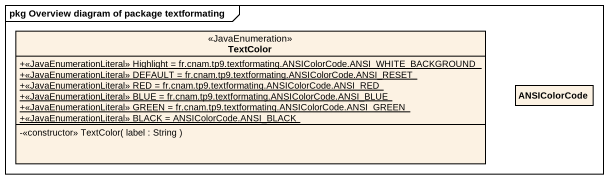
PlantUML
@startuml
mainframe pkg Overview diagram of package textformating
hide circle
hide empty members
skinparam classAttributeIconSize 0
class TextColor <<JavaEnumeration>> {
  {static} +<<JavaEnumerationLiteral>> Highlight = fr.cnam.tp9.textformating.ANSIColorCode.ANSI_WHITE_BACKGROUND
  {static} +<<JavaEnumerationLiteral>> DEFAULT = fr.cnam.tp9.textformating.ANSIColorCode.ANSI_RESET
  {static} +<<JavaEnumerationLiteral>> RED = fr.cnam.tp9.textformating.ANSIColorCode.ANSI_RED
  {static} +<<JavaEnumerationLiteral>> BLUE = fr.cnam.tp9.textformating.ANSIColorCode.ANSI_BLUE
  {static} +<<JavaEnumerationLiteral>> GREEN = fr.cnam.tp9.textformating.ANSIColorCode.ANSI_GREEN
  {static} +<<JavaEnumerationLiteral>> BLACK = ANSIColorCode.ANSI_BLACK
  -<<constructor>> TextColor( label : String )
}
class ANSIColorCode
@enduml
